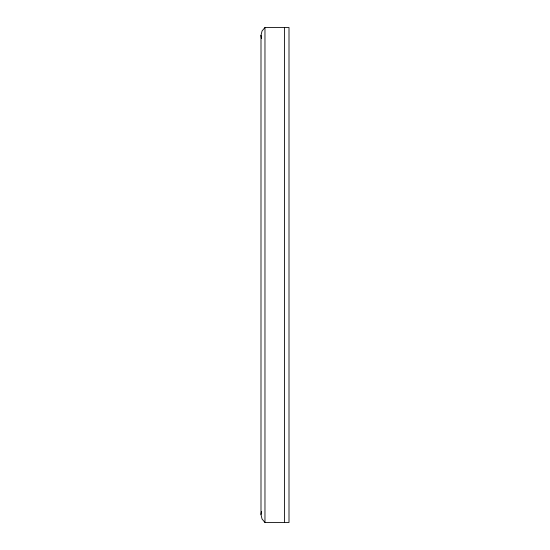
<?xml version="1.0" encoding="UTF-8"?>
<svg xmlns="http://www.w3.org/2000/svg" width="550" height="550" viewBox="0 0 550 550"><rect width="100%" height="100%" fill="white"/><g stroke="black" fill="none" stroke-linecap="round" stroke-linejoin="round"><path stroke-width="0.82" d="M260.996 35.468L262.041 31.013L264.969 27.5L289.004 27.5L289.004 522.5L264.969 522.5L262.041 518.987L260.996 514.532L260.996 35.468L261.463 38.493M260.996 514.532L261.463 511.507M284.488 27.5L284.488 522.5M264.969 27.5L264.969 522.5"/></g></svg>
